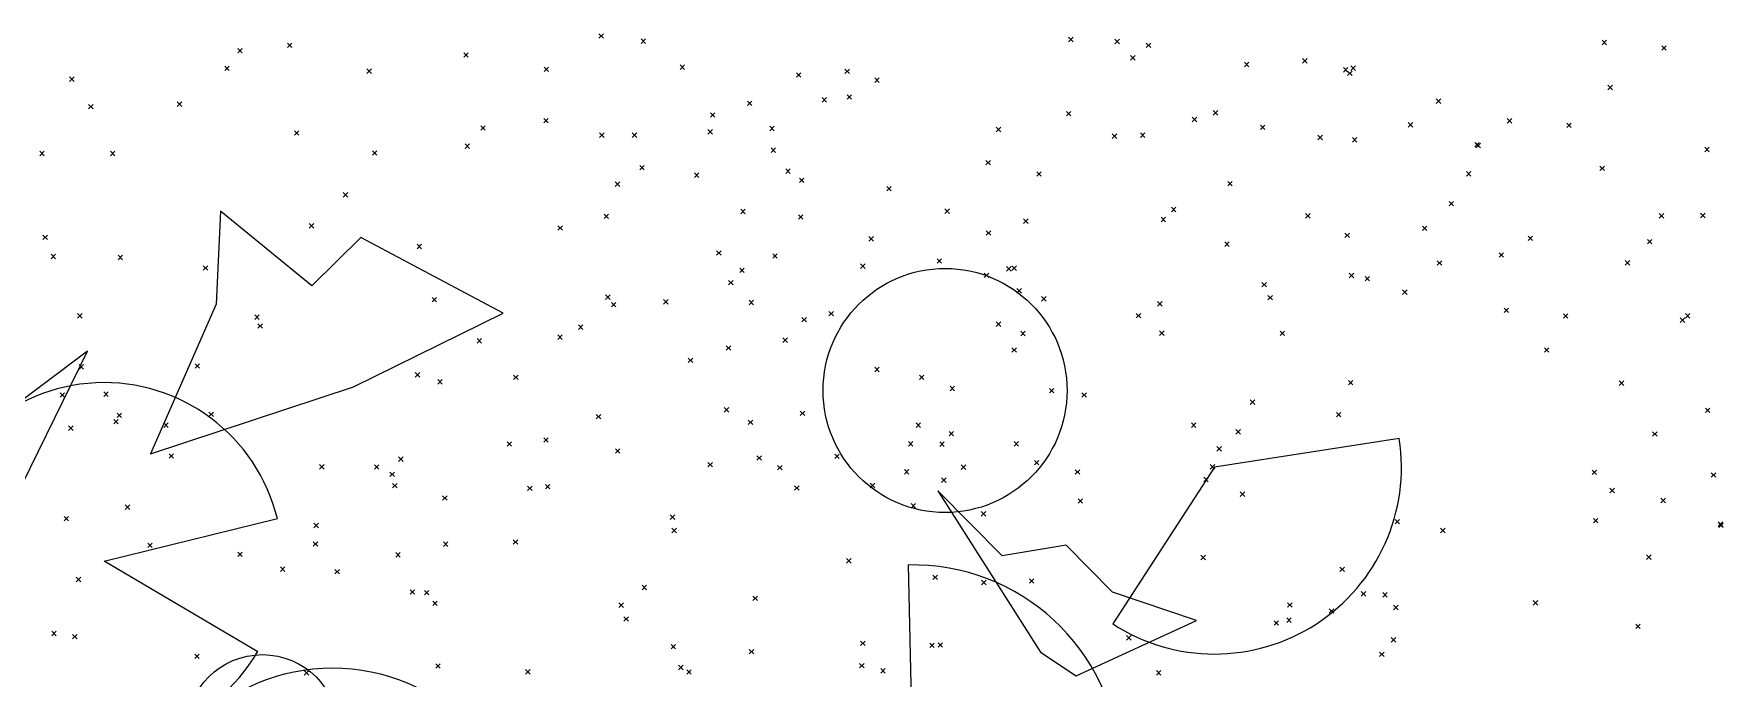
# Model space of a CAD drawing. Header units: metres. Extents: x -60 to 60, y -60 to 60.
# Drawn here: x -15.5 to 59.7, y 31.3 to 60 of the extents above; entities that cross this region are included whole.
import ezdxf

# ---------------------------------------------------------------- set-up
doc = ezdxf.new("R2010")
doc.units = ezdxf.units.M

msp = doc.modelspace()

# ---------------------------------------------------------------- linework, layer by layer
at = {"layer": 'default', "color": 1, "linetype": 'Continuous'}
for p, q in [((-4.204, 59.386), (-4.004, 59.586)), ((-4.204, 59.586), (-4.004, 59.386)), ((9.656, 59.797), (9.856, 59.997)), ((9.656, 59.997), (9.856, 59.797)), ((11.53, 59.568), (11.73, 59.768)), ((11.53, 59.768), (11.73, 59.568)), ((30.556, 59.646), (30.756, 59.846)), ((30.556, 59.846), (30.756, 59.646)), ((32.613, 59.552), (32.813, 59.752)), ((32.613, 59.752), (32.813, 59.552)), ((34.007, 59.38), (34.207, 59.58)), ((34.007, 59.58), (34.207, 59.38)), ((54.29, 59.508), (54.49, 59.708)), ((54.29, 59.708), (54.49, 59.508)), ((56.951, 59.267), (57.151, 59.467)), ((56.951, 59.467), (57.151, 59.267)), ((-6.417, 59.15), (-6.217, 59.35)), ((-6.417, 59.35), (-6.217, 59.15)), ((3.64, 58.952), (3.84, 59.152)), ((3.64, 59.152), (3.84, 58.952)), ((33.312, 58.83), (33.512, 59.03)), ((33.312, 59.03), (33.512, 58.83)), ((38.38, 58.529), (38.58, 58.729)), ((38.38, 58.729), (38.58, 58.529)), ((40.964, 58.697), (41.164, 58.897)), ((40.964, 58.897), (41.164, 58.697)), ((-13.901, 57.879), (-13.701, 58.079)), ((-13.901, 58.079), (-13.701, 57.879)), ((-6.992, 58.361), (-6.792, 58.561)), ((-6.992, 58.561), (-6.792, 58.361)), ((-0.665, 58.233), (-0.465, 58.433)), ((-0.665, 58.433), (-0.465, 58.233)), ((7.215, 58.318), (7.415, 58.518)), ((7.215, 58.518), (7.415, 58.318)), ((13.269, 58.416), (13.469, 58.616)), ((13.269, 58.616), (13.469, 58.416)), ((18.443, 58.061), (18.643, 58.261)), ((18.443, 58.261), (18.643, 58.061)), ((20.599, 58.229), (20.799, 58.429)), ((20.599, 58.429), (20.799, 58.229)), ((21.928, 57.834), (22.128, 58.034)), ((21.928, 58.034), (22.128, 57.834)), ((42.78, 58.292), (42.98, 58.492)), ((42.78, 58.492), (42.98, 58.292)), ((42.968, 58.138), (43.168, 58.338)), ((42.968, 58.338), (43.168, 58.138)), ((43.12, 58.367), (43.32, 58.567)), ((43.12, 58.567), (43.32, 58.367)), ((19.587, 56.957), (19.787, 57.157)), ((19.587, 57.157), (19.787, 56.957)), ((20.697, 57.085), (20.897, 57.285)), ((20.697, 57.285), (20.897, 57.085)), ((54.555, 57.511), (54.755, 57.711)), ((54.555, 57.711), (54.755, 57.511)), ((-13.052, 56.652), (-12.852, 56.852)), ((-13.052, 56.852), (-12.852, 56.652)), ((-9.105, 56.764), (-8.905, 56.964)), ((-9.105, 56.964), (-8.905, 56.764)), ((14.614, 56.283), (14.814, 56.483)), ((14.614, 56.483), (14.814, 56.283)), ((16.265, 56.807), (16.465, 57.007)), ((16.265, 57.007), (16.465, 56.807)), ((30.459, 56.347), (30.659, 56.547)), ((30.459, 56.547), (30.659, 56.347)), ((36.989, 56.382), (37.189, 56.582)), ((36.989, 56.582), (37.189, 56.382)), ((46.916, 56.901), (47.116, 57.101)), ((46.916, 57.101), (47.116, 56.901)), ((-3.891, 55.485), (-3.691, 55.685)), ((-3.891, 55.685), (-3.691, 55.485)), ((4.396, 55.709), (4.596, 55.909)), ((4.396, 55.909), (4.596, 55.709)), ((7.201, 56.034), (7.401, 56.234)), ((7.201, 56.234), (7.401, 56.034)), ((14.502, 55.536), (14.702, 55.736)), ((14.502, 55.736), (14.702, 55.536)), ((17.256, 55.684), (17.456, 55.884)), ((17.256, 55.884), (17.456, 55.684)), ((27.334, 55.642), (27.534, 55.842)), ((27.334, 55.842), (27.534, 55.642)), ((36.053, 56.082), (36.253, 56.282)), ((36.053, 56.282), (36.253, 56.082)), ((39.089, 55.74), (39.289, 55.94)), ((39.089, 55.94), (39.289, 55.74)), ((45.668, 55.846), (45.868, 56.046)), ((45.668, 56.046), (45.868, 55.846)), ((50.074, 56.026), (50.274, 56.226)), ((50.074, 56.226), (50.274, 56.026)), ((52.723, 55.822), (52.923, 56.022)), ((52.723, 56.022), (52.923, 55.822)), ((3.703, 54.901), (3.903, 55.101)), ((3.703, 55.101), (3.903, 54.901)), ((9.686, 55.385), (9.886, 55.585)), ((9.686, 55.585), (9.886, 55.385)), ((11.135, 55.389), (11.335, 55.589)), ((11.135, 55.589), (11.335, 55.389)), ((17.313, 54.724), (17.513, 54.924)), ((17.313, 54.924), (17.513, 54.724)), ((32.499, 55.341), (32.699, 55.541)), ((32.499, 55.541), (32.699, 55.341)), ((33.747, 55.385), (33.947, 55.585)), ((33.747, 55.585), (33.947, 55.385)), ((41.649, 55.282), (41.849, 55.482)), ((41.649, 55.482), (41.849, 55.282)), ((43.187, 55.182), (43.387, 55.382)), ((43.187, 55.382), (43.387, 55.182)), ((48.627, 54.964), (48.827, 55.164)), ((48.627, 55.164), (48.827, 54.964)), ((48.677, 54.926), (48.877, 55.126)), ((48.677, 55.126), (48.877, 54.926)), ((58.863, 54.751), (59.063, 54.951)), ((58.863, 54.951), (59.063, 54.751)), ((-15.223, 54.575), (-15.023, 54.775)), ((-15.223, 54.775), (-15.023, 54.575)), ((-12.079, 54.576), (-11.879, 54.776)), ((-12.079, 54.776), (-11.879, 54.576)), ((-0.422, 54.591), (-0.222, 54.791)), ((-0.422, 54.791), (-0.222, 54.591)), ((11.473, 53.944), (11.673, 54.144)), ((11.473, 54.144), (11.673, 53.944)), ((26.876, 54.162), (27.076, 54.362)), ((26.876, 54.362), (27.076, 54.162)), ((10.383, 53.208), (10.583, 53.408)), ((10.383, 53.408), (10.583, 53.208)), ((13.908, 53.61), (14.108, 53.81)), ((13.908, 53.81), (14.108, 53.61)), ((17.968, 53.786), (18.168, 53.986)), ((17.968, 53.986), (18.168, 53.786)), ((18.574, 53.378), (18.774, 53.578)), ((18.574, 53.578), (18.774, 53.378)), ((29.141, 53.66), (29.341, 53.86)), ((29.141, 53.86), (29.341, 53.66)), ((37.637, 53.233), (37.837, 53.433)), ((37.637, 53.433), (37.837, 53.233)), ((48.256, 53.671), (48.456, 53.871)), ((48.256, 53.871), (48.456, 53.671)), ((54.199, 53.909), (54.399, 54.109)), ((54.199, 54.109), (54.399, 53.909)), ((-1.722, 52.736), (-1.522, 52.936)), ((-1.722, 52.936), (-1.522, 52.736)), ((22.459, 53.008), (22.659, 53.208)), ((22.459, 53.208), (22.659, 53.008)), ((9.885, 51.778), (10.085, 51.978)), ((9.885, 51.978), (10.085, 51.778)), ((15.963, 51.992), (16.163, 52.192)), ((15.963, 52.192), (16.163, 51.992)), ((18.534, 51.746), (18.734, 51.946)), ((18.534, 51.946), (18.734, 51.746)), ((25.052, 52.006), (25.252, 52.206)), ((25.052, 52.206), (25.252, 52.006)), ((35.129, 52.081), (35.329, 52.281)), ((35.129, 52.281), (35.329, 52.081)), ((41.102, 51.798), (41.302, 51.998)), ((41.102, 51.998), (41.302, 51.798)), ((47.483, 52.343), (47.683, 52.543)), ((47.483, 52.543), (47.683, 52.343)), ((56.835, 51.801), (57.035, 52.001)), ((56.835, 52.001), (57.035, 51.801)), ((58.679, 51.817), (58.879, 52.017)), ((58.679, 52.017), (58.879, 51.817)), ((-3.233, 51.355), (-3.033, 51.555)), ((-3.233, 51.555), (-3.033, 51.355)), ((7.828, 51.258), (8.028, 51.458)), ((7.828, 51.458), (8.028, 51.258)), ((26.89, 51.035), (27.09, 51.235)), ((26.89, 51.235), (27.09, 51.035)), ((28.549, 51.561), (28.749, 51.761)), ((28.549, 51.761), (28.749, 51.561)), ((34.668, 51.639), (34.868, 51.839)), ((34.668, 51.839), (34.868, 51.639)), ((42.848, 50.935), (43.048, 51.135)), ((42.848, 51.135), (43.048, 50.935)), ((46.295, 51.247), (46.495, 51.447)), ((46.295, 51.447), (46.495, 51.247)), ((-15.083, 50.846), (-14.883, 51.046)), ((-15.083, 51.046), (-14.883, 50.846)), ((1.565, 50.437), (1.765, 50.637)), ((1.565, 50.637), (1.765, 50.437)), ((21.668, 50.777), (21.868, 50.977)), ((21.668, 50.977), (21.868, 50.777)), ((37.506, 50.537), (37.706, 50.737)), ((37.506, 50.737), (37.706, 50.537)), ((51.001, 50.8), (51.201, 51)), ((51.001, 51), (51.201, 50.8)), ((56.311, 50.647), (56.511, 50.847)), ((56.311, 50.847), (56.511, 50.647)), ((-14.721, 49.988), (-14.521, 50.188)), ((-14.721, 50.188), (-14.521, 49.988)), ((-11.744, 49.95), (-11.544, 50.15)), ((-11.744, 50.15), (-11.544, 49.95)), ((-7.948, 49.479), (-7.748, 49.679)), ((-7.948, 49.679), (-7.748, 49.479)), ((14.889, 50.147), (15.089, 50.347)), ((14.889, 50.347), (15.089, 50.147)), ((17.39, 50.013), (17.59, 50.213)), ((17.39, 50.213), (17.59, 50.013)), ((21.298, 49.564), (21.498, 49.764)), ((21.298, 49.764), (21.498, 49.564)), ((24.704, 49.789), (24.904, 49.989)), ((24.704, 49.989), (24.904, 49.789)), ((27.792, 49.44), (27.992, 49.64)), ((27.792, 49.64), (27.992, 49.44)), ((28.032, 49.471), (28.232, 49.671)), ((28.032, 49.671), (28.232, 49.471)), ((46.957, 49.699), (47.157, 49.899)), ((46.957, 49.899), (47.157, 49.699)), ((49.707, 50.056), (49.907, 50.256)), ((49.707, 50.256), (49.907, 50.056)), ((55.326, 49.712), (55.526, 49.912)), ((55.326, 49.912), (55.526, 49.712)), ((15.428, 48.827), (15.628, 49.027)), ((15.428, 49.027), (15.628, 48.827)), ((15.919, 49.374), (16.119, 49.574)), ((15.919, 49.574), (16.119, 49.374)), ((26.799, 49.156), (26.999, 49.356)), ((26.799, 49.356), (26.999, 49.156)), ((39.154, 48.736), (39.354, 48.936)), ((39.154, 48.936), (39.354, 48.736)), ((43.043, 49.144), (43.243, 49.344)), ((43.043, 49.344), (43.243, 49.144)), ((43.746, 49.006), (43.946, 49.206)), ((43.746, 49.206), (43.946, 49.006)), ((9.955, 48.182), (10.155, 48.382)), ((9.955, 48.382), (10.155, 48.182)), ((12.536, 47.974), (12.736, 48.174)), ((12.536, 48.174), (12.736, 47.974)), ((16.339, 47.948), (16.539, 48.148)), ((16.339, 48.148), (16.539, 47.948)), ((28.252, 48.461), (28.452, 48.661)), ((28.252, 48.661), (28.452, 48.461)), ((29.354, 48.11), (29.554, 48.31)), ((29.354, 48.31), (29.554, 48.11)), ((39.425, 48.16), (39.625, 48.36)), ((39.425, 48.36), (39.625, 48.16)), ((45.414, 48.407), (45.614, 48.607)), ((45.414, 48.607), (45.614, 48.407)), ((-13.545, 47.355), (-13.345, 47.555)), ((-13.545, 47.555), (-13.345, 47.355)), ((10.209, 47.849), (10.409, 48.049)), ((10.209, 48.049), (10.409, 47.849)), ((18.69, 47.184), (18.89, 47.384)), ((18.69, 47.384), (18.89, 47.184)), ((19.891, 47.447), (20.091, 47.647)), ((19.891, 47.647), (20.091, 47.447)), ((33.567, 47.362), (33.767, 47.562)), ((33.567, 47.562), (33.767, 47.362)), ((34.517, 47.886), (34.717, 48.086)), ((34.517, 48.086), (34.717, 47.886)), ((49.931, 47.593), (50.131, 47.793)), ((49.931, 47.793), (50.131, 47.593)), ((52.572, 47.343), (52.772, 47.543)), ((52.572, 47.543), (52.772, 47.343)), ((57.774, 47.161), (57.974, 47.361)), ((57.774, 47.361), (57.974, 47.161)), ((58.003, 47.353), (58.203, 47.553)), ((58.003, 47.553), (58.203, 47.353)), ((8.743, 46.845), (8.943, 47.045)), ((8.743, 47.045), (8.943, 46.845)), ((34.6, 46.582), (34.8, 46.782)), ((34.6, 46.782), (34.8, 46.582)), ((39.964, 46.574), (40.164, 46.774)), ((39.964, 46.774), (40.164, 46.574)), ((4.231, 46.241), (4.431, 46.441)), ((4.231, 46.441), (4.431, 46.241)), ((7.822, 46.405), (8.022, 46.605)), ((7.822, 46.605), (8.022, 46.405)), ((15.324, 45.92), (15.524, 46.12)), ((15.324, 46.12), (15.524, 45.92)), ((17.846, 46.269), (18.046, 46.469)), ((17.846, 46.469), (18.046, 46.269)), ((51.723, 45.831), (51.923, 46.031)), ((51.723, 46.031), (51.923, 45.831)), ((-13.477, 45.082), (-13.277, 45.282)), ((-13.477, 45.282), (-13.277, 45.082)), ((13.63, 45.373), (13.83, 45.573)), ((13.63, 45.573), (13.83, 45.373)), ((1.482, 44.731), (1.682, 44.931)), ((1.482, 44.931), (1.682, 44.731)), ((2.484, 44.417), (2.684, 44.617)), ((2.484, 44.617), (2.684, 44.417)), ((5.858, 44.615), (6.058, 44.815)), ((5.858, 44.815), (6.058, 44.615)), ((43.008, 44.376), (43.208, 44.576)), ((43.008, 44.576), (43.208, 44.376)), ((55.06, 44.359), (55.26, 44.559)), ((55.06, 44.559), (55.26, 44.359)), ((31.146, 43.831), (31.346, 44.031)), ((31.146, 44.031), (31.346, 43.831)), ((38.638, 43.509), (38.838, 43.709)), ((38.638, 43.709), (38.838, 43.509)), ((9.533, 42.869), (9.733, 43.069)), ((9.533, 43.069), (9.733, 42.869)), ((15.231, 43.174), (15.431, 43.374)), ((15.231, 43.374), (15.431, 43.174)), ((18.614, 43.013), (18.814, 43.213)), ((18.614, 43.213), (18.814, 43.013)), ((42.475, 42.954), (42.675, 43.154)), ((42.475, 43.154), (42.675, 42.954)), ((58.887, 43.145), (59.087, 43.345)), ((58.887, 43.345), (59.087, 43.145)), ((16.297, 42.615), (16.497, 42.815)), ((16.297, 42.815), (16.497, 42.615)), ((36.018, 42.489), (36.218, 42.689)), ((36.018, 42.689), (36.218, 42.489)), ((38.003, 42.192), (38.203, 42.392)), ((38.003, 42.392), (38.203, 42.192)), ((56.542, 42.094), (56.742, 42.294)), ((56.542, 42.294), (56.742, 42.094)), ((5.57, 41.652), (5.77, 41.852)), ((5.57, 41.852), (5.77, 41.652)), ((7.2, 41.827), (7.4, 42.027)), ((7.2, 42.027), (7.4, 41.827)), ((10.389, 41.338), (10.589, 41.538)), ((10.389, 41.538), (10.589, 41.338)), ((37.152, 41.435), (37.352, 41.635)), ((37.152, 41.635), (37.352, 41.435)), ((-2.777, 40.635), (-2.577, 40.835)), ((-2.777, 40.835), (-2.577, 40.635)), ((-0.333, 40.626), (-0.133, 40.826)), ((-0.333, 40.826), (-0.133, 40.626)), ((0.741, 40.979), (0.941, 41.179)), ((0.741, 41.179), (0.941, 40.979)), ((14.504, 40.735), (14.704, 40.935)), ((14.504, 40.935), (14.704, 40.735)), ((16.689, 41.029), (16.889, 41.229)), ((16.689, 41.229), (16.889, 41.029)), ((17.605, 40.597), (17.805, 40.797)), ((17.605, 40.797), (17.805, 40.597)), ((20.149, 41.102), (20.349, 41.302)), ((20.149, 41.302), (20.349, 41.102)), ((30.853, 40.407), (31.053, 40.607)), ((30.853, 40.607), (31.053, 40.407)), ((36.86, 40.638), (37.06, 40.838)), ((36.86, 40.838), (37.06, 40.638)), ((0.358, 40.298), (0.558, 40.498)), ((0.358, 40.498), (0.558, 40.298)), ((0.475, 39.801), (0.675, 40.001)), ((0.475, 40.001), (0.675, 39.801)), ((6.484, 39.681), (6.684, 39.881)), ((6.484, 39.881), (6.684, 39.681)), ((7.278, 39.754), (7.478, 39.954)), ((7.278, 39.954), (7.478, 39.754)), ((18.365, 39.692), (18.565, 39.892)), ((18.365, 39.892), (18.565, 39.692)), ((36.566, 40.072), (36.766, 40.272)), ((36.566, 40.272), (36.766, 40.072)), ((53.847, 40.389), (54.047, 40.589)), ((53.847, 40.589), (54.047, 40.389)), ((59.153, 40.274), (59.353, 40.474)), ((59.153, 40.474), (59.353, 40.274)), ((2.702, 39.25), (2.902, 39.45)), ((2.702, 39.45), (2.902, 39.25)), ((30.976, 39.119), (31.176, 39.319)), ((30.976, 39.319), (31.176, 39.119)), ((54.644, 39.581), (54.844, 39.781)), ((54.644, 39.781), (54.844, 39.581)), ((56.914, 39.135), (57.114, 39.335)), ((56.914, 39.335), (57.114, 39.135)), ((12.826, 38.395), (13.026, 38.595)), ((12.826, 38.595), (13.026, 38.395)), ((26.666, 38.548), (26.866, 38.748)), ((26.666, 38.748), (26.866, 38.548)), ((45.083, 38.194), (45.283, 38.394)), ((45.083, 38.394), (45.283, 38.194)), ((53.905, 38.24), (54.105, 38.44)), ((53.905, 38.44), (54.105, 38.24)), ((-3.027, 38.026), (-2.827, 38.226)), ((-3.027, 38.226), (-2.827, 38.026)), ((12.902, 37.801), (13.102, 38.001)), ((12.902, 38.001), (13.102, 37.801)), ((47.11, 37.806), (47.31, 38.006)), ((47.11, 38.006), (47.31, 37.806)), ((59.462, 38.088), (59.662, 38.288)), ((59.462, 38.288), (59.662, 38.088)), ((59.482, 38.032), (59.682, 38.232)), ((59.482, 38.232), (59.682, 38.032)), ((-6.418, 36.745), (-6.218, 36.945)), ((-6.418, 36.945), (-6.218, 36.745)), ((-3.056, 37.205), (-2.856, 37.405)), ((-3.056, 37.405), (-2.856, 37.205)), ((0.611, 36.722), (0.811, 36.922)), ((0.611, 36.922), (0.811, 36.722)), ((2.733, 37.198), (2.933, 37.398)), ((2.733, 37.398), (2.933, 37.198)), ((5.841, 37.295), (6.041, 37.495)), ((5.841, 37.495), (6.041, 37.295)), ((-4.521, 36.085), (-4.321, 36.285)), ((-4.521, 36.285), (-4.321, 36.085)), ((-2.091, 35.971), (-1.891, 36.171)), ((-2.091, 36.171), (-1.891, 35.971)), ((20.673, 36.456), (20.873, 36.656)), ((20.673, 36.656), (20.873, 36.456)), ((56.273, 36.614), (56.473, 36.814)), ((56.273, 36.814), (56.473, 36.614)), ((11.578, 35.266), (11.778, 35.466)), ((11.578, 35.466), (11.778, 35.266)), ((1.252, 35.069), (1.452, 35.269)), ((1.252, 35.269), (1.452, 35.069)), ((1.887, 35.038), (2.087, 35.238)), ((1.887, 35.238), (2.087, 35.038)), ((2.263, 34.56), (2.463, 34.76)), ((2.263, 34.76), (2.463, 34.56)), ((10.547, 34.483), (10.747, 34.683)), ((10.547, 34.683), (10.747, 34.483)), ((16.505, 34.789), (16.705, 34.989)), ((16.505, 34.989), (16.705, 34.789)), ((43.577, 34.986), (43.777, 35.186)), ((43.577, 35.186), (43.777, 34.986)), ((44.534, 34.94), (44.734, 35.14)), ((44.534, 35.14), (44.734, 34.94)), ((51.228, 34.584), (51.428, 34.784)), ((51.228, 34.784), (51.428, 34.584)), ((10.771, 33.865), (10.971, 34.065)), ((10.771, 34.065), (10.971, 33.865)), ((45.018, 34.375), (45.218, 34.575)), ((45.018, 34.575), (45.218, 34.375)), ((44.911, 32.943), (45.111, 33.143)), ((44.911, 33.143), (45.111, 32.943)), ((55.788, 33.537), (55.988, 33.737)), ((55.788, 33.737), (55.988, 33.537)), ((12.87, 32.634), (13.07, 32.834)), ((12.87, 32.834), (13.07, 32.634)), ((16.344, 32.414), (16.544, 32.614)), ((16.344, 32.614), (16.544, 32.414)), ((21.295, 32.785), (21.495, 32.985)), ((21.295, 32.985), (21.495, 32.785)), ((44.391, 32.293), (44.591, 32.493)), ((44.391, 32.493), (44.591, 32.293)), ((2.394, 31.776), (2.594, 31.976)), ((2.394, 31.976), (2.594, 31.776)), ((6.393, 31.518), (6.593, 31.718)), ((6.393, 31.718), (6.593, 31.518)), ((13.199, 31.712), (13.399, 31.912)), ((13.199, 31.912), (13.399, 31.712)), ((13.564, 31.508), (13.764, 31.708)), ((13.564, 31.708), (13.764, 31.508)), ((21.255, 31.789), (21.455, 31.989)), ((21.255, 31.989), (21.455, 31.789)), ((22.198, 31.563), (22.398, 31.763)), ((22.198, 31.763), (22.398, 31.563)), ((34.462, 31.469), (34.662, 31.669)), ((34.462, 31.669), (34.662, 31.469))]:
    msp.add_line(p, q, dxfattribs=at)
at = {"layer": 'default', "color": 7, "linetype": 'Continuous'}
for p, q in [((-7.185, 52.113), (-7.378, 47.973)), ((-3.115, 48.781), (-7.185, 52.113)), ((-0.939, 50.939), (-3.115, 48.781)), ((5.39, 47.569), (-0.939, 50.939)), ((-7.378, 47.973), (-10.3, 41.309)), ((-1.264, 44.289), (5.39, 47.569)), ((-13.102, 45.876), (-19.527, 41.061)), ((-16.006, 39.951), (-13.102, 45.876)), ((-10.3, 41.309), (-1.264, 44.289)), ((45.27, 41.991), (37.05, 40.726)), ((37.05, 40.726), (32.518, 33.752)), ((27.598, 36.776), (24.729, 39.668)), ((24.729, 39.668), (29.303, 32.492)), ((-12.363, 36.543), (-4.653, 38.43)), ((30.449, 37.245), (27.598, 36.776)), ((32.502, 35.161), (30.449, 37.245)), ((-5.529, 32.504), (-12.363, 36.543)), ((23.419, 36.37), (23.624, 27.138)), ((36.246, 33.899), (32.502, 35.161)), ((30.888, 31.446), (36.246, 33.899)), ((29.303, 32.492), (30.888, 31.446))]:
    msp.add_line(p, q, dxfattribs=at)
at = {"layer": 'default', "color": 4, "linetype": 'Continuous'}
for p, q in [((2.228, 48.071), (2.428, 48.271)), ((2.228, 48.271), (2.428, 48.071)), ((-5.66, 47.29), (-5.46, 47.49)), ((-5.66, 47.49), (-5.46, 47.29)), ((-5.519, 46.903), (-5.319, 47.103)), ((-5.519, 47.103), (-5.319, 46.903)), ((27.333, 46.978), (27.533, 47.178)), ((27.333, 47.178), (27.533, 46.978)), ((28.428, 46.569), (28.628, 46.769)), ((28.428, 46.769), (28.628, 46.569)), ((28.031, 45.835), (28.231, 46.035)), ((28.031, 46.035), (28.231, 45.835)), ((-8.315, 45.117), (-8.115, 45.317)), ((-8.315, 45.317), (-8.115, 45.117)), ((21.926, 44.964), (22.126, 45.164)), ((21.926, 45.164), (22.126, 44.964)), ((23.914, 44.617), (24.114, 44.817)), ((23.914, 44.817), (24.114, 44.617)), ((-14.324, 43.829), (-14.124, 44.029)), ((-14.324, 44.029), (-14.124, 43.829)), ((-14.324, 43.829), (-14.124, 44.029)), ((-14.324, 44.029), (-14.124, 43.829)), ((-12.378, 43.869), (-12.178, 44.069)), ((-12.378, 44.069), (-12.178, 43.869)), ((25.278, 44.122), (25.478, 44.322)), ((25.278, 44.322), (25.478, 44.122)), ((29.698, 44.025), (29.898, 44.225)), ((29.698, 44.225), (29.898, 44.025)), ((-11.784, 42.929), (-11.584, 43.129)), ((-11.784, 43.129), (-11.584, 42.929)), ((-7.7, 42.973), (-7.5, 43.173)), ((-7.7, 43.173), (-7.5, 42.973)), ((-13.946, 42.355), (-13.746, 42.555)), ((-13.946, 42.555), (-13.746, 42.355)), ((-11.933, 42.642), (-11.733, 42.842)), ((-11.933, 42.842), (-11.733, 42.642)), ((-9.707, 42.492), (-9.507, 42.692)), ((-9.707, 42.692), (-9.507, 42.492)), ((-9.707, 42.492), (-9.507, 42.692)), ((-9.707, 42.692), (-9.507, 42.492)), ((23.768, 42.485), (23.968, 42.685)), ((23.768, 42.685), (23.968, 42.485)), ((25.233, 42.113), (25.433, 42.313)), ((25.233, 42.313), (25.433, 42.113)), ((23.425, 41.659), (23.625, 41.859)), ((23.425, 41.859), (23.625, 41.659)), ((24.823, 41.642), (25.023, 41.842)), ((24.823, 41.842), (25.023, 41.642)), ((28.129, 41.659), (28.329, 41.859)), ((28.129, 41.859), (28.329, 41.659)), ((-9.473, 41.114), (-9.273, 41.314)), ((-9.473, 41.314), (-9.273, 41.114)), ((23.25, 40.414), (23.45, 40.614)), ((23.25, 40.614), (23.45, 40.414)), ((25.779, 40.622), (25.979, 40.822)), ((25.779, 40.822), (25.979, 40.622)), ((29.034, 40.817), (29.234, 41.017)), ((29.034, 41.017), (29.234, 40.817)), ((21.731, 39.804), (21.931, 40.004)), ((21.731, 40.004), (21.931, 39.804)), ((24.9, 40.043), (25.1, 40.243)), ((24.9, 40.243), (25.1, 40.043)), ((23.549, 38.903), (23.749, 39.103)), ((23.549, 39.103), (23.749, 38.903)), ((38.193, 39.416), (38.393, 39.616)), ((38.193, 39.616), (38.393, 39.416)), ((-14.144, 38.326), (-13.944, 38.526)), ((-14.144, 38.526), (-13.944, 38.326)), ((-11.425, 38.84), (-11.225, 39.04)), ((-11.425, 39.04), (-11.225, 38.84)), ((-10.422, 37.143), (-10.222, 37.343)), ((-10.422, 37.343), (-10.222, 37.143)), ((36.44, 36.603), (36.64, 36.803)), ((36.44, 36.803), (36.64, 36.603)), ((42.629, 36.078), (42.829, 36.278)), ((42.629, 36.278), (42.829, 36.078)), ((-13.602, 35.624), (-13.402, 35.824)), ((-13.602, 35.824), (-13.402, 35.624)), ((24.517, 35.717), (24.717, 35.917)), ((24.517, 35.917), (24.717, 35.717)), ((26.682, 35.487), (26.882, 35.687)), ((26.682, 35.687), (26.882, 35.487)), ((28.81, 35.557), (29.01, 35.757)), ((28.81, 35.757), (29.01, 35.557)), ((40.299, 34.49), (40.499, 34.69)), ((40.299, 34.69), (40.499, 34.49)), ((39.697, 33.689), (39.897, 33.889)), ((39.697, 33.889), (39.897, 33.689)), ((40.265, 33.818), (40.465, 34.018)), ((40.265, 34.018), (40.465, 33.818)), ((42.152, 34.225), (42.352, 34.425)), ((42.152, 34.425), (42.352, 34.225)), ((-14.689, 33.225), (-14.489, 33.425)), ((-14.689, 33.425), (-14.489, 33.225)), ((-13.763, 33.083), (-13.563, 33.283)), ((-13.763, 33.283), (-13.563, 33.083)), ((33.137, 33.031), (33.337, 33.231)), ((33.137, 33.231), (33.337, 33.031)), ((-8.329, 32.203), (-8.129, 32.403)), ((-8.329, 32.403), (-8.129, 32.203)), ((24.377, 32.692), (24.577, 32.892)), ((24.377, 32.892), (24.577, 32.692)), ((24.748, 32.711), (24.948, 32.911)), ((24.748, 32.911), (24.948, 32.711)), ((-3.455, 31.469), (-3.255, 31.669)), ((-3.455, 31.669), (-3.255, 31.469)), ((-3.455, 31.469), (-3.255, 31.669)), ((-3.455, 31.669), (-3.255, 31.469))]:
    msp.add_line(p, q, dxfattribs=at)
at = {"layer": 'default', "color": 7, "linetype": 'Continuous'}
for centre, radius in [((25.058, 44.131), 5.427), ((-5.317, 29.008), 3.373), ((-2.197, 23.262), 8.532)]:
    msp.add_circle(centre, radius, dxfattribs=at)
for centre, radius, start, end in [((-12.363, 36.543), 7.937, 13.75305, 329.41622), ((37.05, 40.726), 8.317, 236.98197, 368.75415), ((23.624, 27.138), 9.234, 187.10363, 451.26928)]:
    msp.add_arc(centre, radius, start, end, dxfattribs=at)

doc.saveas('drawing.dxf')
